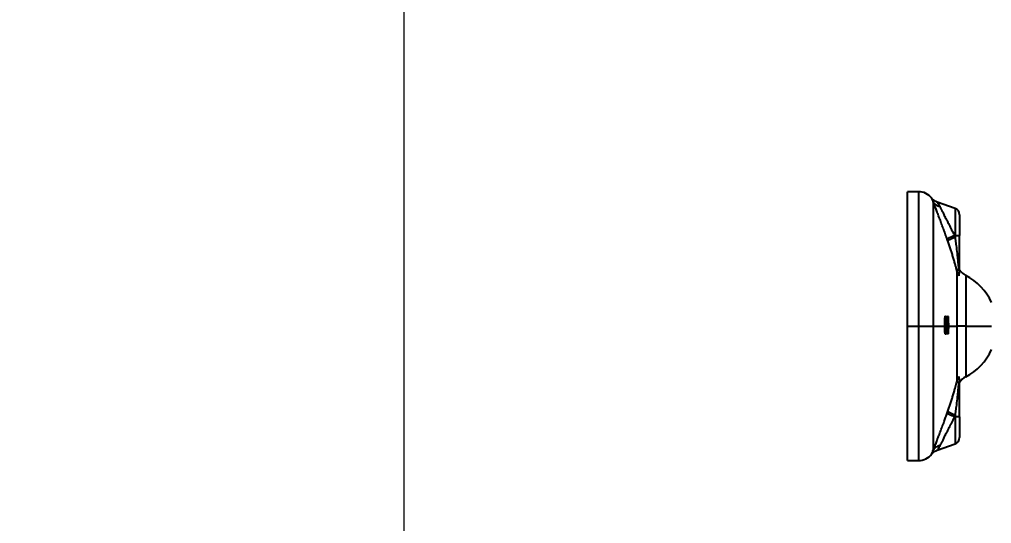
# Model space of a CAD drawing. Header units: millimetres. Extents: x 2 to 418, y 2 to 295.
# Drawn here: x 211.21 to 230.5, y 247.01 to 257.01 of the extents above; entities that cross this region are included whole.
import ezdxf

# ---------------------------------------------------------------- set-up
doc = ezdxf.new("R2010")
doc.units = ezdxf.units.MM
doc.styles.add('SLDTEXTSTYLE0', font='TXT', dxfattribs={"width": 0.75})
doc.dimstyles.new('SLDDIMSTYLE0', dxfattribs={"dimtxt": 3.175, "dimasz": 3.302, "dimexe": 0, "dimexo": 0.0625, "dimgap": 0.79375, "dimtad": 0, "dimtih": 1, "dimtoh": 1, "dimlfac": 15, "dimrnd": 1e-09, "dimzin": 4, "dimdsep": 46, "dimtxsty": 'SLDTEXTSTYLE0', "dimsah": 1, "dimcen": 0.09, "dimadec": 0, "dimazin": 1, "dimtfac": 1, "dimtmove": 0, "dimatfit": 0, "dimfxl": 0, "dimfrac": 2, "dimtolj": 1, "dimtzin": 12, "dimarcsym": 0})
doc.dimstyles.new('SLDDIMSTYLE1', dxfattribs={"dimtxt": 3.175, "dimasz": 3.302, "dimexe": 0, "dimexo": 0.0625, "dimgap": 0.79375, "dimtad": 0, "dimtih": 1, "dimtoh": 1, "dimlfac": 15, "dimrnd": 1e-09, "dimzin": 4, "dimdsep": 46, "dimtxsty": 'SLDTEXTSTYLE0', "dimsah": 1, "dimcen": 0.09, "dimadec": 0, "dimazin": 1, "dimtfac": 1, "dimtofl": 0, "dimtmove": 0, "dimatfit": 3, "dimfxl": 0, "dimfrac": 2, "dimtolj": 1, "dimtzin": 12, "dimarcsym": 0})

# ---------------------------------------------------------------- blocks, each defined once
blk = doc.blocks.new('_D_20')
at = {"color": 7, "linetype": 'Continuous', "lineweight": 0}
for p, q in [((248.494, 273.924), (215.656, 273.924)), ((218.831, 273.924), (218.831, 161.588)), ((218.831, 81.257), (218.831, 156.547)), ((248.494, 81.257), (215.656, 81.257))]:
    blk.add_line(p, q, dxfattribs=at)
at = {"color": 7, "linetype": 'Continuous', "lineweight": 18}
for points in [[(218.831, 273.924), (218.323, 270.622), (219.339, 270.622)], [(218.831, 81.257), (219.339, 84.559), (218.323, 84.559)]]:
    blk.add_solid(points, dxfattribs=at)
at = {"color": 7, "linetype": 'Continuous', "lineweight": 18, "insert": (211.206, 160.64), "char_height": 3.175, "attachment_point": 1, "style": 'SLDTEXTSTYLE0'}
blk.add_mtext('2890.00', dxfattribs=at)
blk = doc.blocks.new('_D_21')
at = {"color": 7, "linetype": 'Continuous', "lineweight": 0}
for p, q in [((249.764, 255.527), (249.764, 266.404)), ((253.097, 255.527), (253.097, 266.404)), ((249.764, 263.229), (239.305, 263.229)), ((253.097, 263.229), (259.447, 263.229))]:
    blk.add_line(p, q, dxfattribs=at)
at = {"color": 7, "linetype": 'Continuous', "lineweight": 18}
for points in [[(249.764, 263.229), (246.462, 263.737), (246.462, 262.721)], [(253.097, 263.229), (256.399, 262.721), (256.399, 263.737)]]:
    blk.add_solid(points, dxfattribs=at)
at = {"color": 7, "linetype": 'Continuous', "lineweight": 18, "insert": (228.748, 264.802), "char_height": 3.175, "attachment_point": 1, "style": 'SLDTEXTSTYLE0'}
blk.add_mtext('50.00', dxfattribs=at)
blk = doc.blocks.new('_D_22')
at = {"color": 7, "linetype": 'Continuous', "lineweight": 0}
for p, q in [((245.021, 254.257), (245.021, 260.607)), ((251.827, 254.257), (241.846, 254.257)), ((251.827, 247.591), (241.846, 247.591)), ((245.021, 243.061), (245.021, 247.591)), ((238.671, 243.061), (245.021, 243.061))]:
    blk.add_line(p, q, dxfattribs=at)
at = {"color": 7, "linetype": 'Continuous', "lineweight": 18}
for points in [[(245.021, 254.257), (245.529, 257.559), (244.513, 257.559)], [(245.021, 247.591), (244.513, 244.289), (245.529, 244.289)]]:
    blk.add_solid(points, dxfattribs=at)
at = {"color": 7, "linetype": 'Continuous', "lineweight": 18, "insert": (225.768, 244.634), "char_height": 3.175, "attachment_point": 1, "style": 'SLDTEXTSTYLE0'}
blk.add_mtext('100.00', dxfattribs=at)

msp = doc.modelspace()

# ---------------------------------------------------------------- linework, layer by layer
at = {"color": 7, "linetype": 'Continuous', "lineweight": 25}
for p, q in [((229.04598, 253.59064), (228.83051, 253.59064)), ((228.83051, 250.92398), (228.83051, 253.59064)), ((229.34079, 253.38504), (229.34079, 250.92398)), ((229.77392, 253.25994), (229.41895, 253.38217)), ((229.86384, 253.13387), (229.86384, 252.72398)), ((229.76016, 252.72398), (229.77392, 252.72398)), ((229.77392, 252.72398), (229.77392, 252.68567)), ((229.77392, 252.72398), (229.86384, 252.72398)), ((229.86384, 252.06401), (229.86384, 252.72398)), ((229.81437, 250.92398), (229.81437, 252.00449)), ((229.86387, 252.04263), (229.86246, 252.0474)), ((229.56774, 251.08828), (229.57493, 251.08828)), ((229.58586, 251.11542), (229.57869, 251.11542)), ((229.59213, 251.07558), (229.58496, 251.07558)), ((229.58586, 251.11542), (229.6318, 251.11542)), ((229.59259, 251.01309), (229.58656, 251.01309)), ((229.59293, 250.99179), (229.5869, 250.99179)), ((229.59767, 251.0756), (229.59051, 251.0756)), ((229.59337, 251.06199), (229.60053, 251.06199)), ((229.60236, 251.07561), (229.59521, 251.07561)), ((229.60977, 251.01314), (229.60263, 251.01314)), ((229.61328, 251.0764), (229.61265, 251.07628)), ((229.6131, 251.06264), (229.62134, 251.06264)), ((229.62041, 251.0764), (229.61328, 251.0764)), ((229.61525, 250.98713), (229.61458, 250.98699)), ((229.62237, 250.98713), (229.61525, 250.98713)), ((229.6226, 251.01768), (229.61548, 251.01768)), ((229.62693, 251.06139), (229.61981, 251.06139)), ((229.62831, 251.02504), (229.62119, 251.02504)), ((229.62931, 251.07535), (229.62227, 251.07535)), ((229.63125, 250.98607), (229.62421, 250.98607)), ((229.63623, 251.03309), (229.62913, 251.03309)), ((229.63237, 251.07535), (229.62936, 251.07535)), ((229.63657, 251.01671), (229.62946, 251.01671)), ((229.63423, 250.98607), (229.6313, 250.98607)), ((228.83051, 250.92398), (229.04598, 250.92398)), ((228.83051, 248.25731), (228.83051, 250.92398)), ((229.04598, 250.92398), (229.34079, 250.92398)), ((229.34079, 250.92398), (229.34079, 248.46292)), ((229.34079, 250.92398), (229.57047, 250.92398)), ((229.57611, 250.80013), (229.56892, 250.80013)), ((229.57766, 250.92398), (229.63184, 250.92398)), ((229.58708, 250.88111), (229.59568, 250.88111)), ((229.59522, 250.89487), (229.58806, 250.89487)), ((229.59568, 250.95448), (229.59066, 250.95448)), ((229.59573, 250.94537), (229.59071, 250.94537)), ((229.59447, 250.88111), (229.59431, 250.87985)), ((229.60146, 250.87985), (229.59431, 250.87985)), ((229.60371, 250.82057), (229.59656, 250.82057)), ((229.60446, 250.89382), (229.59732, 250.89382)), ((229.61048, 250.95708), (229.60334, 250.95708)), ((229.61056, 250.94259), (229.60342, 250.94259)), ((229.60929, 250.80711), (229.60342, 250.80711)), ((229.60352, 250.8823), (229.60673, 250.8823)), ((229.60746, 250.89382), (229.60452, 250.89382)), ((229.61661, 250.89474), (229.61381, 250.89473)), ((229.62073, 250.86898), (229.61496, 250.86898)), ((229.62094, 250.89473), (229.61516, 250.89473)), ((229.62372, 250.83445), (229.6166, 250.83445)), ((229.62372, 250.89474), (229.61661, 250.89474)), ((229.62094, 250.89473), (229.62372, 250.89474)), ((229.62164, 250.97337), (229.62151, 250.97212)), ((229.62862, 250.97212), (229.62151, 250.97212)), ((229.62884, 250.87204), (229.62173, 250.87204)), ((229.62466, 250.89476), (229.62191, 250.89476)), ((229.62902, 250.89476), (229.62191, 250.89476)), ((229.62905, 250.84854), (229.62194, 250.84854)), ((229.63177, 250.89476), (229.62466, 250.89476)), ((229.63184, 250.92822), (229.62473, 250.92822)), ((229.62473, 250.92398), (229.63036, 250.92398)), ((229.62846, 250.79852), (229.62529, 250.79852)), ((229.62534, 250.80061), (229.62851, 250.80061)), ((229.62838, 250.79545), (229.62902, 250.79545)), ((229.62923, 250.80368), (229.62858, 250.80368)), ((229.62872, 250.78413), (229.6288, 250.78727)), ((229.6289, 250.791), (229.62899, 250.79413)), ((229.62902, 250.89476), (229.63177, 250.89476)), ((229.63614, 250.80649), (229.62903, 250.80649)), ((229.63658, 250.8276), (229.62948, 250.8276)), ((229.63682, 250.84148), (229.62972, 250.84148)), ((229.63719, 250.86977), (229.63009, 250.86977)), ((229.63746, 250.91476), (229.63036, 250.91476)), ((229.63055, 250.97456), (229.63366, 250.97456)), ((229.63184, 250.92398), (229.63184, 250.92821)), ((229.63201, 250.78413), (229.63582, 250.78413)), ((229.63507, 250.78608), (229.63207, 250.78608)), ((229.63336, 250.78913), (229.63215, 250.78913)), ((229.63223, 250.79219), (229.63523, 250.79219)), ((229.63609, 250.79413), (229.63228, 250.79413)), ((229.63239, 250.79852), (229.63556, 250.79852)), ((229.63561, 250.80061), (229.63245, 250.80061)), ((229.63591, 250.78727), (229.63336, 250.78727)), ((229.63601, 250.791), (229.63346, 250.791)), ((229.63548, 250.79545), (229.63556, 250.79852)), ((229.63548, 250.79545), (229.63612, 250.79545)), ((229.63561, 250.80061), (229.63569, 250.80368)), ((229.63633, 250.80368), (229.63569, 250.80368)), ((229.63582, 250.78413), (229.63591, 250.78727)), ((229.63601, 250.791), (229.63609, 250.79413)), ((229.63746, 250.92398), (229.64633, 250.92398)), ((229.63924, 250.92398), (229.81437, 250.92398)), ((229.81437, 249.84347), (229.81437, 250.92398)), ((229.98551, 250.92398), (229.81437, 250.92398)), ((229.98551, 250.92398), (230.49718, 250.92398)), ((229.58009, 250.77299), (229.58726, 250.77299)), ((229.63318, 250.77299), (229.58726, 250.77299)), ((229.86384, 249.12398), (229.86384, 249.78394)), ((229.77392, 249.12398), (229.76016, 249.12398)), ((229.77392, 249.16228), (229.77392, 249.12398)), ((229.86384, 249.12398), (229.77392, 249.12398)), ((229.86384, 249.12398), (229.86384, 248.71408)), ((229.41895, 248.46579), (229.77392, 248.58801)), ((228.83051, 248.25731), (229.04598, 248.25731))]:
    msp.add_line(p, q, dxfattribs=at)
at = {"color": 8, "linetype": 'Continuous', "lineweight": 25}
for p, q in [((229.04598, 253.59064), (229.04598, 250.92398)), ((229.77392, 253.25994), (229.77392, 252.72398)), ((229.98551, 251.93039), (229.98551, 250.92398)), ((229.59784, 251.06987), (229.5923, 251.06987)), ((229.60853, 251.06566), (229.60253, 251.06566)), ((229.61753, 251.06878), (229.6126, 251.06878)), ((229.61895, 251.07586), (229.61261, 251.07586)), ((229.61936, 250.9795), (229.61443, 250.9795)), ((229.62091, 250.98658), (229.61454, 250.98658)), ((229.6358, 251.06998), (229.63095, 251.06998)), ((229.63764, 250.9807), (229.63279, 250.9807)), ((229.04598, 250.92398), (229.04598, 248.25731)), ((229.59193, 250.88724), (229.58679, 250.88724)), ((229.59368, 250.89432), (229.58707, 250.89432)), ((229.61104, 250.88844), (229.60597, 250.88844)), ((229.98551, 250.92398), (229.98551, 249.91756)), ((229.77392, 249.12398), (229.77392, 248.58801))]:
    msp.add_line(p, q, dxfattribs=at)
at = {"color": 7, "linetype": 'Continuous', "lineweight": 25, "flags": 128}
for points in [[(229.58496, 251.07558), (229.58407, 251.07558), (229.58319, 251.07558), (229.5823, 251.07558), (229.58141, 251.07557), (229.58052, 251.07557), (229.57963, 251.07557), (229.57873, 251.07557), (229.57784, 251.07556)], [(229.60775, 251.09046), (229.60489, 251.09045), (229.60201, 251.09045), (229.59913, 251.09044), (229.59623, 251.09043), (229.59332, 251.09042), (229.5904, 251.09041), (229.58747, 251.0904), (229.58453, 251.0904)], [(229.58502, 251.07556), (229.58591, 251.07557), (229.5868, 251.07557), (229.58769, 251.07557), (229.58858, 251.07557), (229.58947, 251.07558), (229.59035, 251.07558), (229.59124, 251.07558), (229.59213, 251.07558)], [(229.60263, 251.01314), (229.6005, 251.01314), (229.59836, 251.01313), (229.59622, 251.01312), (229.59408, 251.01312), (229.59192, 251.01311), (229.58976, 251.0131), (229.58759, 251.0131), (229.58542, 251.01309)], [(229.60948, 251.02797), (229.60661, 251.02797), (229.60374, 251.02796), (229.60086, 251.02795), (229.59796, 251.02794), (229.59505, 251.02793), (229.59213, 251.02792), (229.5892, 251.02792), (229.58626, 251.02791)], [(229.58691, 250.99177), (229.58766, 250.99177), (229.58842, 250.99178), (229.58917, 250.99178), (229.58993, 250.99178), (229.59068, 250.99178), (229.59143, 250.99178), (229.59218, 250.99178), (229.59293, 250.99179)], [(229.59521, 251.07561), (229.59462, 251.07561), (229.59404, 251.07561), (229.59345, 251.07561), (229.59286, 251.07561), (229.59228, 251.07561), (229.59169, 251.0756), (229.5911, 251.0756), (229.59051, 251.0756)], [(229.59259, 251.01309), (229.59476, 251.0131), (229.59692, 251.0131), (229.59908, 251.01311), (229.60123, 251.01312), (229.60337, 251.01312), (229.60551, 251.01313), (229.60764, 251.01314), (229.60977, 251.01314)], [(229.59767, 251.0756), (229.59826, 251.0756), (229.59884, 251.0756), (229.59943, 251.07561), (229.60002, 251.07561), (229.6006, 251.07561), (229.60119, 251.07561), (229.60178, 251.07561), (229.60236, 251.07561)], [(229.61548, 251.01768), (229.61445, 251.01767), (229.61341, 251.01767), (229.61238, 251.01767), (229.61134, 251.01767), (229.6103, 251.01766), (229.60927, 251.01766), (229.60822, 251.01766), (229.60718, 251.01765)], [(229.62229, 251.03251), (229.62126, 251.0325), (229.62023, 251.0325), (229.6192, 251.0325), (229.61816, 251.03249), (229.61713, 251.03249), (229.61609, 251.03249), (229.61505, 251.03248), (229.61401, 251.03248)], [(229.61432, 251.01765), (229.61536, 251.01766), (229.6164, 251.01766), (229.61743, 251.01766), (229.61847, 251.01767), (229.61951, 251.01767), (229.62054, 251.01767), (229.62157, 251.01767), (229.6226, 251.01768)], [(229.59656, 250.82057), (229.59441, 250.82057), (229.59225, 250.82056), (229.59009, 250.82055), (229.58793, 250.82055), (229.58575, 250.82054), (229.58357, 250.82053), (229.58139, 250.82053), (229.57919, 250.82052)], [(229.58637, 250.82052), (229.58856, 250.82053), (229.59074, 250.82053), (229.59292, 250.82054), (229.59509, 250.82055), (229.59725, 250.82055), (229.59941, 250.82056), (229.60156, 250.82057), (229.60371, 250.82057)], [(229.60399, 250.83541), (229.60184, 250.8354), (229.59969, 250.83539), (229.59753, 250.83539), (229.59537, 250.83538), (229.5932, 250.83537), (229.59102, 250.83537), (229.58884, 250.83536), (229.58665, 250.83536)], [(229.60215, 250.80711), (229.60141, 250.8071), (229.60068, 250.8071), (229.59995, 250.8071), (229.59921, 250.8071), (229.59848, 250.8071), (229.59774, 250.80709), (229.597, 250.80709), (229.59627, 250.80709)], [(229.60342, 250.80709), (229.60415, 250.80709), (229.60489, 250.80709), (229.60562, 250.8071), (229.60636, 250.8071), (229.60709, 250.8071), (229.60782, 250.8071), (229.60856, 250.8071), (229.60929, 250.80711)], [(229.61007, 250.8489), (229.60934, 250.8489), (229.60861, 250.8489), (229.60788, 250.8489), (229.60714, 250.84889), (229.60641, 250.84889), (229.60568, 250.84889), (229.60494, 250.84889), (229.6042, 250.84888)], [(229.62903, 250.80649), (229.62629, 250.80649), (229.62353, 250.80648), (229.62077, 250.80647), (229.61799, 250.80646), (229.6152, 250.80645), (229.6124, 250.80644), (229.60959, 250.80643), (229.60677, 250.80643)], [(229.62194, 250.84854), (229.62016, 250.84853), (229.61837, 250.84853), (229.61658, 250.84852), (229.61479, 250.84852), (229.61299, 250.84851), (229.61119, 250.84851), (229.60938, 250.8485), (229.60757, 250.8485)], [(229.61361, 250.86898), (229.61289, 250.86898), (229.61217, 250.86897), (229.61144, 250.86897), (229.61072, 250.86897), (229.61, 250.86897), (229.60927, 250.86897), (229.60855, 250.86896), (229.60782, 250.86896)], [(229.62473, 250.92822), (229.62267, 250.92822), (229.62061, 250.92821), (229.61854, 250.9282), (229.61646, 250.9282), (229.61438, 250.92819), (229.61229, 250.92818), (229.6102, 250.92818), (229.6081, 250.92817)], [(229.6139, 250.80643), (229.61672, 250.80643), (229.61953, 250.80644), (229.62232, 250.80645), (229.62511, 250.80646), (229.62788, 250.80647), (229.63065, 250.80648), (229.6334, 250.80649), (229.63614, 250.80649)], [(229.62856, 250.82049), (229.62678, 250.82049), (229.625, 250.82048), (229.62321, 250.82048), (229.62142, 250.82047), (229.61963, 250.82047), (229.61783, 250.82046), (229.61602, 250.82046), (229.61421, 250.82045)], [(229.6147, 250.8485), (229.61651, 250.8485), (229.61831, 250.84851), (229.62012, 250.84851), (229.62191, 250.84852), (229.6237, 250.84852), (229.62549, 250.84853), (229.62727, 250.84853), (229.62905, 250.84854)], [(229.63711, 250.86259), (229.63437, 250.86258), (229.63162, 250.86257), (229.62886, 250.86256), (229.62609, 250.86255), (229.6233, 250.86254), (229.62051, 250.86253), (229.6177, 250.86252), (229.61489, 250.86252)], [(229.61496, 250.86896), (229.61568, 250.86896), (229.61641, 250.86897), (229.61713, 250.86897), (229.61785, 250.86897), (229.61857, 250.86897), (229.61929, 250.86897), (229.62001, 250.86898), (229.62073, 250.86898)], [(229.6318, 250.94306), (229.62974, 250.94305), (229.62768, 250.94304), (229.62562, 250.94304), (229.62354, 250.94303), (229.62147, 250.94303), (229.61938, 250.94302), (229.61729, 250.94301), (229.61519, 250.94301)], [(229.63745, 250.90962), (229.63471, 250.90961), (229.63196, 250.9096), (229.6292, 250.90959), (229.62642, 250.90958), (229.62364, 250.90957), (229.62085, 250.90956), (229.61804, 250.90955), (229.61522, 250.90954)], [(229.61523, 250.92817), (229.61733, 250.92818), (229.61942, 250.92818), (229.62151, 250.92819), (229.62359, 250.9282), (229.62566, 250.9282), (229.62773, 250.92821), (229.62979, 250.92822), (229.63184, 250.92822)], [(229.62355, 250.87202), (229.62422, 250.87203), (229.62488, 250.87203), (229.62554, 250.87203), (229.6262, 250.87203), (229.62687, 250.87203), (229.62753, 250.87204), (229.62819, 250.87204), (229.62884, 250.87204)], [(229.63009, 250.86977), (229.62939, 250.86977), (229.62869, 250.86977), (229.62799, 250.86977), (229.62728, 250.86976), (229.62658, 250.86976), (229.62587, 250.86976), (229.62517, 250.86976), (229.62446, 250.86975)], [(229.63036, 250.91476), (229.62966, 250.91476), (229.62895, 250.91476), (229.62825, 250.91476), (229.62755, 250.91475), (229.62685, 250.91475), (229.62614, 250.91475), (229.62544, 250.91475), (229.62473, 250.91474)], [(229.63157, 250.86975), (229.63228, 250.86976), (229.63298, 250.86976), (229.63369, 250.86976), (229.63439, 250.86976), (229.63509, 250.86977), (229.63579, 250.86977), (229.63649, 250.86977), (229.63719, 250.86977)], [(229.63734, 250.95656), (229.63664, 250.95656), (229.63594, 250.95655), (229.63524, 250.95655), (229.63454, 250.95655), (229.63384, 250.95655), (229.63313, 250.95654), (229.63243, 250.95654), (229.63172, 250.95654)], [(229.63184, 250.91474), (229.63254, 250.91475), (229.63325, 250.91475), (229.63395, 250.91475), (229.63465, 250.91475), (229.63536, 250.91476), (229.63606, 250.91476), (229.63676, 250.91476), (229.63746, 250.91476)], [(229.63207, 250.78608), (229.63206, 250.78583), (229.63205, 250.78559), (229.63205, 250.78535), (229.63204, 250.7851), (229.63203, 250.78486), (229.63203, 250.78462), (229.63202, 250.78437), (229.63201, 250.78413)], [(229.63218, 250.79014), (229.63217, 250.78989), (229.63216, 250.78964), (229.63216, 250.78939), (229.63215, 250.78914), (229.63214, 250.78888), (229.63214, 250.78863), (229.63213, 250.78838), (229.63212, 250.78813)], [(229.63228, 250.79413), (229.63228, 250.79389), (229.63227, 250.79365), (229.63226, 250.7934), (229.63226, 250.79316), (229.63225, 250.79292), (229.63224, 250.79267), (229.63224, 250.79243), (229.63223, 250.79219)], [(229.63245, 250.80061), (229.63244, 250.80035), (229.63243, 250.80009), (229.63243, 250.79982), (229.63242, 250.79956), (229.63241, 250.7993), (229.63241, 250.79904), (229.6324, 250.79878), (229.63239, 250.79852)]]:
    msp.add_lwpolyline(points, dxfattribs=at)
at = {"color": 7, "linetype": 'Continuous', "lineweight": 25}
for centre, radius, start, end in [((229.04598, 253.25731), 0.33333, 37.545929, 90), ((229.73051, 253.13387), 0.13333, 0, 71), ((224.87545, 250.94778), 5.19762, 19.533824, 19.98246), ((224.93769, 250.94678), 4.97975, 19.533824, 19.98246), ((230.13878, 252.2264), 0.33333, 214.43059, 242.624647), ((229.46438, 250.92398), 1.13333, 24.315739, 62.624647), ((224.62382, 250.92398), 4.94665, 0, 1.90338), ((224.62382, 250.92398), 4.95384, 0, 1.900618), ((224.62382, 250.92175), 4.96358, 1.775745, 1.947057), ((224.62382, 250.92185), 4.96358, 0.807182, 1.224375), ((224.62382, 250.92303), 4.96904, 1.693325, 1.759462), ((224.62373, 250.92149), 4.97078, 1.675393, 1.776453), ((224.62376, 250.92167), 4.96967, 0.808376, 1.054044), ((224.62382, 250.92303), 4.97619, 1.69089, 1.756931), ((224.62383, 250.92161), 4.97965, 1.657595, 1.943142), ((224.62354, 250.92146), 4.97994, 1.05496, 1.225621), ((224.62383, 250.92072), 4.98094, 1.705932, 1.781963), ((224.62382, 250.92161), 4.98679, 1.655221, 1.940359), ((224.62354, 250.92146), 4.98708, 1.053449, 1.223866), ((224.62382, 250.92186), 4.99185, 1.774145, 1.944455), ((224.62374, 250.92183), 4.99149, 1.099978, 1.270214), ((224.62382, 250.9215), 4.99186, 0.753219, 0.923489), ((224.62382, 250.92186), 4.99897, 1.771617, 1.941683), ((228.57465, 252.06486), 1.47529, 315.184762, 315.623622), ((228.51124, 249.91522), 1.56962, 44.568113, 44.996783), ((224.62383, 250.9215), 4.99898, 0.752146, 0.922173), ((228.3768, 252.04112), 1.60267, 320.999143, 321.775215), ((228.32422, 249.92837), 1.69481, 39.240255, 39.995579), ((228.58143, 252.06372), 1.47472, 315.225516, 315.664238), ((228.51799, 249.91643), 1.56903, 44.527498, 44.956028), ((224.62382, 250.9221), 5.00654, 1.270323, 1.45782), ((224.62382, 250.92176), 5.007, 1.466038, 1.626621), ((224.62382, 250.92208), 5.00654, 0.897079, 1.082987), ((224.62382, 250.9221), 5.01364, 1.268523, 1.455755), ((224.62382, 250.92208), 5.01364, 0.895809, 1.081453), ((224.62382, 250.92398), 5.02251, 360, 1.874621), ((224.62382, 250.92398), 4.94665, 358.565378, 0), ((224.62382, 250.92398), 4.95384, 358.56746, 0), ((228.62236, 249.68203), 1.60875, 52.426328, 53.470528), ((228.63215, 252.19886), 1.58796, 306.658543, 307.709112), ((224.62382, 250.92175), 4.96358, 358.831368, 359.002636), ((228.62955, 249.68393), 1.60722, 52.386639, 53.430877), ((224.62382, 250.9214), 4.96358, 0.443793, 0.615844), ((228.68846, 249.53797), 1.68212, 57.565734, 57.702096), ((228.71642, 252.38186), 1.68418, 301.140226, 301.273796), ((224.62382, 250.92147), 4.96358, 0.040593, 0.218016), ((228.63933, 252.197), 1.58645, 306.698244, 307.748849), ((224.62268, 250.92178), 4.96545, 359.68953, 359.860574), ((224.6238, 250.92219), 4.96482, 0.267594, 0.372644), ((224.62382, 250.92147), 4.96694, 0.241336, 0.417868), ((224.61472, 250.92181), 4.98057, 359.690169, 359.860694), ((224.62382, 250.92219), 4.97196, 0.267208, 0.372107), ((228.71296, 249.57926), 1.63414, 57.004576, 57.304449), ((228.74631, 252.34933), 1.64091, 301.174754, 301.465947), ((224.62381, 250.92181), 4.97966, 358.680127, 359.161123), ((224.62382, 250.92159), 4.97964, 0.24164, 0.408394), ((224.62382, 250.92206), 4.97985, 359.381881, 359.543151), ((224.62382, 250.92119), 4.9809, 358.687375, 358.842549), ((224.62383, 250.92119), 4.98089, 359.013209, 359.168271), ((224.62381, 250.92181), 4.9868, 358.682017, 359.162325), ((224.62382, 250.92159), 4.98678, 0.241294, 0.40781), ((224.6238, 250.92194), 4.99009, 359.39193, 359.68761), ((224.62382, 250.92209), 4.99142, 358.672211, 358.833322), ((224.62383, 250.92086), 4.99139, 358.944789, 359.071752), ((228.8396, 249.49064), 1.54639, 59.322716, 59.932472), ((228.81538, 252.23372), 1.6066, 299.830928, 300.428478), ((224.62382, 250.92171), 4.99142, 359.159558, 359.320501), ((224.62382, 250.92169), 4.99141, 359.394698, 359.860552), ((224.62382, 250.92183), 4.99141, 0.07274, 0.243023), ((228.86301, 252.27947), 1.62962, 297.544262, 298.065817), ((228.88513, 249.4411), 1.57366, 61.77074, 62.301371), ((224.6238, 250.92194), 4.99722, 359.392797, 359.688056), ((224.62382, 250.92181), 4.99816, 359.429518, 359.689916), ((224.62382, 250.92179), 4.99998, 359.429756, 359.69001), ((228.87047, 252.27675), 1.62705, 297.577759, 298.099556), ((228.89259, 249.44372), 1.57118, 61.736869, 62.267749), ((228.75542, 252.02214), 1.50953, 305.232088, 305.35528), ((228.79579, 249.64764), 1.41162, 53.834788, 53.962813), ((224.62382, 250.92181), 5.00527, 359.430329, 359.690356), ((224.62382, 250.92398), 5.00685, 358.529094, 358.623263), ((224.62382, 250.92179), 5.00654, 358.680419, 358.921967), ((224.62382, 250.92179), 5.00654, 359.080899, 359.322449), ((224.6238, 250.92185), 5.00656, 359.403964, 359.859978), ((224.62382, 250.92189), 5.00654, 0.023876, 0.396766), ((224.62382, 250.92189), 5.00654, 359.918435, 0.023876), ((224.62382, 250.92176), 5.007, 0.444308, 0.604806), ((224.62384, 250.92191), 5.00801, 359.403307, 359.689437), ((224.62382, 250.92187), 5.00802, 0.242426, 0.396679), ((224.62382, 250.92206), 5.00802, 359.916355, 0.021951), ((228.82078, 249.61994), 1.4223, 55.07403, 55.218608), ((228.78739, 252.05534), 1.52131, 303.731673, 303.870151), ((228.76265, 252.02022), 1.50789, 305.270427, 305.393637), ((228.803, 249.6494), 1.41013, 53.796066, 53.924107), ((224.62382, 250.92398), 5.01396, 358.531178, 358.625213), ((224.62382, 250.92179), 5.01364, 358.682289, 358.923495), ((224.62382, 250.92179), 5.01364, 359.082201, 359.323409), ((224.6238, 250.92185), 5.01366, 359.404809, 359.860176), ((224.62382, 250.92189), 5.01364, 0.023843, 0.396204), ((224.62382, 250.92189), 5.01364, 359.918513, 0.023843), ((224.62382, 250.92398), 5.02251, 358.587051, 360), ((229.46438, 250.92398), 1.13333, 297.375353, 335.684261), ((230.13878, 249.62156), 0.33333, 117.375353, 146.543162), ((224.93769, 250.90117), 4.97975, 340.01754, 340.466176), ((224.87545, 250.90017), 5.19762, 340.01754, 340.466176), ((229.73051, 248.71408), 0.13333, 289, 0), ((229.04598, 248.59064), 0.33333, 270, 322.442759)]:
    msp.add_arc(centre, radius, start, end, dxfattribs=at)
at = {"color": 8, "linetype": 'Continuous', "lineweight": 25}
for points, knots in [([(229.34079, 253.38504), (229.33342, 253.40501), (229.31844, 253.44557), (229.30721, 253.46703), (229.31029, 253.46038), (229.31031, 253.46034)], [0, 0, 0, 0, 0.49088845, 0.99668342, 1, 1, 1, 1]), ([(229.41937, 253.38192), (229.41934, 253.38196), (229.4141, 253.38969), (229.4339, 253.36325), (229.45875, 253.31824), (229.4712, 253.29569)], [0, 0, 0, 0, 0.00294155, 0.50055214, 1, 1, 1, 1]), ([(229.4712, 248.55226), (229.45734, 248.52774), (229.42989, 248.47915), (229.42285, 248.47038), (229.41937, 248.46604)], [0, 0, 0, 0, 0.5045563, 1, 1, 1, 1]), ([(229.31031, 248.38761), (229.31228, 248.39106), (229.3162, 248.3979), (229.33264, 248.44135), (229.34079, 248.46292)], [0, 0, 0, 0, 0.50378313, 1, 1, 1, 1])]:
    msp.add_open_spline(points, degree=3, knots=knots, dxfattribs=at)
at = {"color": 7, "linetype": 'Continuous', "lineweight": 25}
for points, knots in [([(229.42004, 253.38179), (229.39884, 253.39084), (229.35642, 253.40895), (229.32565, 253.44329), (229.31025, 253.46047)], [0, 0, 0, 0, 0.49993741, 1, 1, 1, 1]), ([(229.61765, 252.64853), (229.61503, 252.65571), (229.60982, 252.67003), (229.60198, 252.69154), (229.59414, 252.71298), (229.58631, 252.73437), (229.57849, 252.7557), (229.57067, 252.77698), (229.56286, 252.79819), (229.55506, 252.81935), (229.54727, 252.84045), (229.52894, 252.89002), (229.50041, 252.96662), (229.46897, 253.05031), (229.44492, 253.11389), (229.42737, 253.16011), (229.41055, 253.20418), (229.39452, 253.24604), (229.37945, 253.28521), (229.36691, 253.3177), (229.35667, 253.34415), (229.34835, 253.36561), (229.34331, 253.37858), (229.34079, 253.38504)], [0, 0, 0, 0, 0.02532262, 0.05052416, 0.07562214, 0.10063418, 0.12557788, 0.15047088, 0.17533072, 0.20017487, 0.22502065, 0.24988523, 0.37592377, 0.49978876, 0.56263125, 0.62491928, 0.68768397, 0.74996158, 0.81252318, 0.87439203, 0.91660495, 0.95843407, 1, 1, 1, 1]), ([(229.34079, 253.38504), (229.35342, 253.36323), (229.3902, 253.32331), (229.44366, 253.3014), (229.4712, 253.29569)], [-0.00000178, -0.00000178, -0.00000178, -0.00000178, 0.49999645, 1.00000191, 1.00000191, 1.00000191, 1.00000191]), ([(229.4712, 253.29569), (229.47283, 253.29244), (229.47612, 253.28588), (229.48142, 253.27536), (229.48701, 253.26423), (229.49294, 253.25244), (229.49919, 253.23999), (229.50577, 253.2269), (229.51267, 253.21316), (229.5199, 253.19877), (229.53495, 253.16882), (229.5606, 253.11793), (229.59495, 253.04948), (229.63499, 252.97054), (229.67018, 252.90067), (229.70258, 252.83677), (229.72457, 252.7935), (229.74345, 252.75657), (229.75493, 252.73418), (229.76016, 252.72398)], [0, 0, 0, 0, 0.02590736, 0.05226832, 0.07908133, 0.10634448, 0.13405551, 0.16221183, 0.19081056, 0.21984848, 0.24932215, 0.3670304, 0.50029936, 0.59776068, 0.75118479, 0.82790641, 0.89476682, 0.95204991, 1, 1, 1, 1]), ([(229.61765, 252.64853), (229.6195, 252.65175), (229.62861, 252.66027), (229.65981, 252.6788), (229.70575, 252.70111), (229.74191, 252.71655), (229.76016, 252.72398)], [0, 0, 0, 0, 0.25000143, 0.50000287, 0.7500043, 1, 1, 1, 1]), ([(229.77392, 252.68567), (229.75561, 252.67841), (229.71933, 252.66329), (229.67322, 252.64146), (229.64188, 252.62332), (229.63271, 252.61499), (229.63083, 252.61183)], [0, 0, 0, 0, 0.250003001, 0.500007573, 0.750012145, 0.999998429, 0.999998429, 0.999998429, 0.999998429]), ([(229.81437, 252.00449), (229.81206, 252.01358), (229.80734, 252.03214), (229.7999, 252.06082), (229.79201, 252.09084), (229.78361, 252.1222), (229.77107, 252.16817), (229.75379, 252.22959), (229.73143, 252.30551), (229.70784, 252.38216), (229.68332, 252.45847), (229.65775, 252.53508), (229.63981, 252.58621), (229.63083, 252.61183)], [0, 0, 0, 0, 0.04617847, 0.09432223, 0.1444485, 0.19657253, 0.25070788, 0.37276423, 0.50012112, 0.62445881, 0.7491696, 0.87432624, 1, 1, 1, 1]), ([(229.77392, 252.68567), (229.77627, 252.66725), (229.78308, 252.61396), (229.79608, 252.5076), (229.8094, 252.39123), (229.82073, 252.28542), (229.82901, 252.20431), (229.83651, 252.12773), (229.84136, 252.07561), (229.84358, 252.05176)], [0, 0, 0, 0, 0.08708823, 0.25193239, 0.5027789, 0.63724812, 0.75242339, 0.8866839, 1, 1, 1, 1]), ([(229.81437, 252.00449), (229.81482, 252.01166), (229.81752, 252.0194), (229.82741, 252.0354), (229.83458, 252.04364), (229.84358, 252.05176)], [0, 0, 0, 0, 0.5, 0.5, 1, 1, 1, 1]), ([(229.85361, 251.92307), (229.85125, 251.92627), (229.84647, 251.93273), (229.83988, 251.94311), (229.83368, 251.95411), (229.82798, 251.96576), (229.82281, 251.97805), (229.81817, 251.99095), (229.81564, 251.99995), (229.81437, 252.00449)], [0, 0, 0, 0, 0.13574668, 0.27368115, 0.41391198, 0.55654831, 0.70170034, 0.84947972, 1, 1, 1, 1]), ([(229.84358, 252.05176), (229.84383, 252.04934), (229.84431, 252.04476), (229.84539, 252.03831), (229.84671, 252.03278), (229.84849, 252.0281), (229.85078, 252.02487), (229.85308, 252.02426), (229.85495, 252.0252), (229.85713, 252.02762), (229.85966, 252.03307), (229.86189, 252.04154), (229.86351, 252.05219), (229.86373, 252.0598), (229.86384, 252.06401)], [0, 0, 0, 0, 0.07031419, 0.13305861, 0.19328637, 0.24405153, 0.30174667, 0.35879141, 0.39984809, 0.44554951, 0.55180008, 0.69010508, 0.82824195, 1, 1, 1, 1]), ([(229.85361, 251.92307), (229.85364, 251.9247), (229.85368, 251.92786), (229.85399, 251.93284), (229.85441, 251.93774), (229.85519, 251.94493), (229.85651, 251.95424), (229.85837, 251.96691), (229.86035, 251.98001), (229.86213, 251.99446), (229.86325, 252.00696), (229.86371, 252.01623), (229.86383, 252.02167), (229.86384, 252.02448), (229.86385, 252.0257)], [0, 0, 0, 0, 0.06969599, 0.13474742, 0.19514036, 0.25088676, 0.3871564, 0.50049587, 0.62550932, 0.75011609, 0.87486964, 0.93738116, 0.9726893, 1, 1, 1, 1]), ([(229.86385, 252.0257), (229.86385, 252.03127), (229.86385, 252.04398), (229.86384, 252.0568), (229.86384, 252.06401)], [0, 0, 0, 0, 0.43776114, 1, 1, 1, 1]), ([(229.57869, 251.11542), (229.57807, 251.11535), (229.57688, 251.11523), (229.5752, 251.11428), (229.57371, 251.1129), (229.5724, 251.11114), (229.57126, 251.10911), (229.56994, 251.10602), (229.56866, 251.10144), (229.56773, 251.09502), (229.56774, 251.0905), (229.56774, 251.08828)], [0, 0, 0, 0, 0.10894599, 0.2100964, 0.304252, 0.39199899, 0.47379683, 0.55004219, 0.70857054, 0.85679753, 1, 1, 1, 1]), ([(229.58586, 251.11542), (229.5852, 251.11536), (229.58392, 251.11524), (229.58208, 251.1142), (229.5804, 251.1125), (229.57888, 251.1101), (229.57732, 251.10653), (229.57589, 251.10167), (229.5749, 251.09518), (229.57492, 251.09058), (229.57493, 251.08828)], [0, 0, 0, 0, 0.11623817, 0.22630321, 0.33249075, 0.43735117, 0.54353041, 0.7040424, 0.85194673, 1, 1, 1, 1]), ([(229.60117, 251.04797), (229.60054, 251.04802), (229.59935, 251.04812), (229.59766, 251.04906), (229.59616, 251.05063), (229.59451, 251.05351), (229.59286, 251.0589), (229.59255, 251.06411), (229.59239, 251.06682)], [0, 0, 0, 0, 0.15470466, 0.29345281, 0.41984208, 0.53859888, 0.76007595, 1, 1, 1, 1]), ([(229.59284, 251.06213), (229.59291, 251.06209), (229.59309, 251.06197), (229.59327, 251.06198), (229.59338, 251.06199)], [0, 0, 0, 0, 0.39495171, 1, 1, 1, 1]), ([(229.60127, 251.06097), (229.60126, 251.06075), (229.60123, 251.05874), (229.60054, 251.0555), (229.59919, 251.05164), (229.59795, 251.05033), (229.59726, 251.04961)], [0, 0, 0, 0, 0.03829504, 0.3534779, 0.6411181, 1, 1, 1, 1]), ([(229.59784, 251.06987), (229.59788, 251.0687), (229.59792, 251.06752), (229.59804, 251.06639), (229.59811, 251.0658), (229.59819, 251.06521), (229.59831, 251.06468), (229.59843, 251.06415), (229.59859, 251.06366), (229.59877, 251.06328), (229.59893, 251.06296), (229.5991, 251.06271), (229.59928, 251.06253), (229.59958, 251.06222), (229.5999, 251.06207), (229.60021, 251.06202), (229.60032, 251.062), (229.60043, 251.06199), (229.60054, 251.06199)], [0, 0, 0, 0, 0.000052456127, 0.000052456127, 0.000052456127, 0.000079626372, 0.000079626372, 0.000079626372, 0.000107310139, 0.000107310139, 0.000107310139, 0.00013051511, 0.00013051511, 0.00013051511, 0.000169234553, 0.000169234553, 0.000169234553, 0.000182741828, 0.000182741828, 0.000182741828, 0.000182741828]), ([(229.60256, 251.06901), (229.60259, 251.06816), (229.6026, 251.06731), (229.60259, 251.06648), (229.60257, 251.06584), (229.60254, 251.0652), (229.60246, 251.06462), (229.6024, 251.06422), (229.60232, 251.06383), (229.60222, 251.06351), (229.60212, 251.06319), (229.60199, 251.06292), (229.60185, 251.06271), (229.60166, 251.06242), (229.60144, 251.06224), (229.60122, 251.06214), (229.60099, 251.06203), (229.60076, 251.06199), (229.60054, 251.06199)], [0, 0, 0, 0, 0.000037950637, 0.000037950637, 0.000037950637, 0.000066913761, 0.000066913761, 0.000066913761, 0.000086954828, 0.000086954828, 0.000086954828, 0.000107037571, 0.000107037571, 0.000107037571, 0.000135472021, 0.000135472021, 0.000135472021, 0.000163975594, 0.000163975594, 0.000163975594, 0.000163975594]), ([(229.60853, 251.06566), (229.60854, 251.06445), (229.60857, 251.0621), (229.60828, 251.05875), (229.60773, 251.05579), (229.6069, 251.05319), (229.60581, 251.05102), (229.60444, 251.04935), (229.60288, 251.04819), (229.60174, 251.04804), (229.60117, 251.04797)], [0, 0, 0, 0, 0.11588514, 0.22462083, 0.33170378, 0.44287641, 0.56559321, 0.69766165, 0.84801349, 1, 1, 1, 1]), ([(229.61182, 251.07586), (229.61158, 251.07559), (229.61112, 251.07508), (229.61063, 251.07337), (229.61038, 251.07118), (229.61039, 251.0696), (229.6104, 251.06878)], [0, 0, 0, 0, 0.24583724, 0.48108601, 0.73036293, 1, 1, 1, 1]), ([(229.6104, 251.06878), (229.61044, 251.06802), (229.61054, 251.0665), (229.61097, 251.0644), (229.61171, 251.06285), (229.6123, 251.06272), (229.61262, 251.06264)], [0, 0, 0, 0, 0.2370056, 0.47822696, 0.72063864, 1, 1, 1, 1]), ([(229.6125, 251.07004), (229.61248, 251.07111), (229.61244, 251.07321), (229.61258, 251.07629), (229.61291, 251.07962), (229.61349, 251.08305), (229.6147, 251.08713), (229.61687, 251.09063), (229.61886, 251.09102), (229.61993, 251.09123)], [0, 0, 0, 0, 0.0915362, 0.18056687, 0.26888818, 0.39421199, 0.51461457, 0.74011047, 1, 1, 1, 1]), ([(229.62087, 251.04782), (229.62026, 251.04788), (229.61912, 251.04801), (229.61747, 251.04923), (229.61602, 251.05127), (229.61444, 251.05494), (229.61296, 251.06129), (229.61266, 251.06701), (229.6125, 251.07004)], [0, 0, 0, 0, 0.14419482, 0.27501229, 0.39779259, 0.51894366, 0.7452937, 1, 1, 1, 1]), ([(229.61981, 251.06139), (229.61962, 251.05979), (229.61926, 251.0567), (229.61832, 251.05269), (229.61706, 251.04976), (229.6155, 251.04807), (229.61435, 251.0479), (229.61374, 251.04782)], [0, 0, 0, 0, 0.209432017, 0.404944017, 0.592963428, 0.787484405, 1, 1, 1, 1]), ([(229.61435, 250.98076), (229.61435, 250.98206), (229.61436, 250.98456), (229.61461, 250.98816), (229.61507, 250.99142), (229.61573, 250.99435), (229.61692, 250.99793), (229.61908, 251.00136), (229.62108, 251.00175), (229.62216, 251.00196)], [0, 0, 0, 0, 0.11062089, 0.21425591, 0.31388773, 0.4128615, 0.51458722, 0.74032884, 1, 1, 1, 1]), ([(229.62232, 250.95855), (229.62172, 250.95861), (229.62057, 250.95874), (229.61895, 250.95996), (229.61753, 250.962), (229.61602, 250.96568), (229.61466, 250.97204), (229.61446, 250.97774), (229.61435, 250.98076)], [0, 0, 0, 0, 0.14460785, 0.27563622, 0.39848392, 0.51964831, 0.74537151, 1, 1, 1, 1]), ([(229.61895, 251.07586), (229.61871, 251.0756), (229.61824, 251.0751), (229.61775, 251.07346), (229.6175, 251.07127), (229.61752, 251.06965), (229.61753, 251.06878)], [0, 0, 0, 0, 0.24346309, 0.46996299, 0.71290167, 1, 1, 1, 1]), ([(229.61753, 251.06878), (229.61758, 251.0679), (229.61767, 251.06623), (229.61818, 251.06414), (229.61892, 251.06282), (229.61946, 251.0627), (229.61975, 251.06264)], [0, 0, 0, 0, 0.275120747, 0.52245887, 0.748930269, 1, 1, 1, 1]), ([(229.62091, 250.98658), (229.62066, 250.98632), (229.62019, 250.98582), (229.61966, 250.98418), (229.61937, 250.982), (229.61936, 250.98037), (229.61936, 250.9795)], [0, 0, 0, 0, 0.24366445, 0.47050206, 0.71346638, 1, 1, 1, 1]), ([(229.61936, 250.9795), (229.61939, 250.97862), (229.61945, 250.97695), (229.61993, 250.97486), (229.62064, 250.97354), (229.62118, 250.97343), (229.62147, 250.97337)], [0, 0, 0, 0, 0.27526715, 0.52255343, 0.74877674, 1, 1, 1, 1]), ([(229.61975, 251.06264), (229.61993, 251.06268), (229.62029, 251.06275), (229.62072, 251.06354), (229.62102, 251.06477), (229.62131, 251.06652), (229.62163, 251.06934), (229.62187, 251.07162), (229.62201, 251.07304)], [0, 0, 0, 0, 0.11699508, 0.22138854, 0.32592449, 0.45850443, 0.66297984, 1, 1, 1, 1]), ([(229.62219, 251.07535), (229.62203, 251.07527), (229.62168, 251.07511), (229.62123, 251.07405), (229.62087, 251.07238), (229.62063, 251.07055), (229.62042, 251.06841), (229.62017, 251.06545), (229.61995, 251.06297), (229.61981, 251.06139)], [0, 0, 0, 0, 0.08675871, 0.1816151, 0.2985828, 0.44788306, 0.53507168, 0.70416237, 1, 1, 1, 1]), ([(229.62081, 251.08937), (229.6214, 251.0893), (229.6225, 251.08917), (229.62406, 251.08799), (229.6254, 251.08615), (229.62652, 251.08369), (229.62741, 251.08073), (229.62807, 251.07738), (229.62852, 251.07376), (229.62863, 251.07125), (229.62869, 251.06998)], [0, 0, 0, 0, 0.15496922, 0.2931448, 0.41918663, 0.53766925, 0.65258351, 0.76691356, 0.8824717, 1, 1, 1, 1]), ([(229.62693, 251.06139), (229.62677, 251.05998), (229.62646, 251.0573), (229.62571, 251.05383), (229.62478, 251.05111), (229.62364, 251.04918), (229.62232, 251.04801), (229.62136, 251.04788), (229.62087, 251.04782)], [0, 0, 0, 0, 0.18569858, 0.35392204, 0.51132382, 0.66596052, 0.8263059, 1, 1, 1, 1]), ([(229.62147, 250.97337), (229.62165, 250.97341), (229.62201, 250.97348), (229.62246, 250.97427), (229.62278, 250.97549), (229.6231, 250.97724), (229.62347, 250.98006), (229.62374, 250.98234), (229.62392, 250.98376)], [0, 0, 0, 0, 0.11687074, 0.22146682, 0.325933, 0.45853189, 0.66320959, 1, 1, 1, 1]), ([(229.6217, 251.06389), (229.62205, 251.06386), (229.62272, 251.06381), (229.62319, 251.06506), (229.62341, 251.06565)], [0, 0, 0, 0, 0.534769, 1, 1, 1, 1]), ([(229.62201, 251.07304), (229.62215, 251.07439), (229.62237, 251.07655), (229.62284, 251.08074), (229.62369, 251.08522), (229.62561, 251.08888), (229.62713, 251.0892), (229.62793, 251.08937)], [0, 0, 0, 0, 0.16189411, 0.25947923, 0.51005543, 0.7414612, 1, 1, 1, 1]), ([(229.62869, 251.06998), (229.62871, 251.06837), (229.62875, 251.06526), (229.62843, 251.06086), (229.62779, 251.05703), (229.62681, 251.05392), (229.62551, 251.05165), (229.6239, 251.05022), (229.62271, 251.04998), (229.62208, 251.04986)], [0, 0, 0, 0, 0.14800904, 0.28582146, 0.41648401, 0.54587997, 0.68161197, 0.83107869, 1, 1, 1, 1]), ([(229.62384, 251.07003), (229.62375, 251.07143), (229.62357, 251.07418), (229.62265, 251.07496), (229.62219, 251.07535)], [0, 0, 0, 0, 0.50911643, 1, 1, 1, 1]), ([(229.62392, 250.98376), (229.62408, 250.9851), (229.62434, 250.98727), (229.62489, 250.99146), (229.62581, 250.99594), (229.62779, 250.9996), (229.62932, 250.99993), (229.63012, 251.0001)], [0, 0, 0, 0, 0.16157485, 0.25942033, 0.51001243, 0.74167119, 1, 1, 1, 1]), ([(229.62679, 250.99761), (229.62716, 250.99715), (229.6282, 250.99584), (229.6294, 250.99175), (229.63013, 250.98808), (229.63024, 250.98612), (229.63024, 250.98607)], [0, 0, 0, 0, 0.21783627, 0.61869462, 0.99090057, 1, 1, 1, 1]), ([(229.62931, 251.07535), (229.62917, 251.07529), (229.6289, 251.07519), (229.62855, 251.07458), (229.62822, 251.07359), (229.62794, 251.0721), (229.62762, 251.06955), (229.62733, 251.06588), (229.62707, 251.06294), (229.62693, 251.06139)], [0, 0, 0, 0, 0.06938616, 0.13893242, 0.21433155, 0.31840059, 0.45004544, 0.70877466, 1, 1, 1, 1]), ([(229.62793, 251.08937), (229.62848, 251.08931), (229.62952, 251.0892), (229.63102, 251.08815), (229.63237, 251.08641), (229.63386, 251.08324), (229.63533, 251.07776), (229.63564, 251.07263), (229.6358, 251.06998)], [0, 0, 0, 0, 0.14579469, 0.27888398, 0.40388275, 0.52632385, 0.75601505, 1, 1, 1, 1]), ([(229.63125, 250.98607), (229.63111, 250.98602), (229.63084, 250.98591), (229.63048, 250.98531), (229.63014, 250.98432), (229.62983, 250.98283), (229.62946, 250.98028), (229.62911, 250.9766), (229.62879, 250.97367), (229.62862, 250.97212)], [0, 0, 0, 0, 0.06933043, 0.13891507, 0.214385, 0.31851927, 0.45015756, 0.7089234, 1, 1, 1, 1]), ([(229.62881, 251.06389), (229.62916, 251.06386), (229.62983, 251.06379), (229.6303, 251.06505), (229.63052, 251.06565)], [0, 0, 0, 0, 0.52149996, 1, 1, 1, 1]), ([(229.6358, 251.06998), (229.63582, 251.06849), (229.63587, 251.06566), (229.63563, 251.06166), (229.63515, 251.05817), (229.63416, 251.05422), (229.63215, 251.0506), (229.63023, 251.05012), (229.62919, 251.04986)], [0, 0, 0, 0, 0.136838952, 0.260882689, 0.376708101, 0.48989376, 0.723176279, 1, 1, 1, 1]), ([(229.63095, 251.07003), (229.63091, 251.07075), (229.63084, 251.07209), (229.6305, 251.07387), (229.62996, 251.07517), (229.62953, 251.07529), (229.62931, 251.07535)], [0, 0, 0, 0, 0.27913153, 0.52217796, 0.75494469, 1, 1, 1, 1]), ([(229.63012, 251.0001), (229.63067, 251.00004), (229.63171, 250.99993), (229.63319, 250.99888), (229.6345, 250.99713), (229.63594, 250.99396), (229.63732, 250.98848), (229.63753, 250.98335), (229.63764, 250.9807)], [0, 0, 0, 0, 0.14601205, 0.2791614, 0.40408935, 0.52637679, 0.7558687, 1, 1, 1, 1]), ([(229.63052, 251.06565), (229.63062, 251.06604), (229.63082, 251.06685), (229.63096, 251.06838), (229.63095, 251.06947), (229.63095, 251.07003)], [0, 0, 0, 0, 0.31799282, 0.64369285, 1, 1, 1, 1]), ([(229.63764, 250.9807), (229.63764, 250.97922), (229.63763, 250.97639), (229.63733, 250.97239), (229.63678, 250.9689), (229.63572, 250.96495), (229.63366, 250.96133), (229.63172, 250.96085), (229.63068, 250.96059)], [0, 0, 0, 0, 0.13660039, 0.26054905, 0.37638801, 0.48963939, 0.72322235, 1, 1, 1, 1]), ([(229.63279, 250.98075), (229.63277, 250.98147), (229.63273, 250.98281), (229.63242, 250.9846), (229.6319, 250.98589), (229.63147, 250.98601), (229.63125, 250.98607)], [0, 0, 0, 0, 0.27919531, 0.52208027, 0.75476363, 1, 1, 1, 1]), ([(229.64364, 251.08828), (229.64357, 251.08967), (229.64344, 251.09244), (229.64292, 251.09646), (229.64218, 251.10026), (229.6412, 251.10384), (229.63936, 251.10889), (229.63622, 251.11437), (229.6333, 251.11506), (229.6318, 251.11542)], [0, 0, 0, 0, 0.09031318, 0.17890397, 0.26857315, 0.3620243, 0.46165329, 0.72395146, 1, 1, 1, 1]), ([(229.63229, 250.97637), (229.63239, 250.97677), (229.63261, 250.97757), (229.63278, 250.9791), (229.63279, 250.98019), (229.63279, 250.98075)], [0, 0, 0, 0, 0.31849188, 0.64432137, 1, 1, 1, 1]), ([(229.56892, 250.80013), (229.56891, 250.7988), (229.56889, 250.79613), (229.5692, 250.7922), (229.56975, 250.78839), (229.57056, 250.7848), (229.57183, 250.78086), (229.5738, 250.77696), (229.57667, 250.77367), (229.57889, 250.77323), (229.58009, 250.77299)], [0, 0, 0, 0, 0.08566468, 0.17242248, 0.26156481, 0.35422917, 0.45136917, 0.60825686, 0.78968735, 1, 1, 1, 1]), ([(229.57611, 250.80013), (229.5761, 250.79874), (229.57608, 250.79599), (229.57639, 250.79197), (229.57696, 250.78818), (229.57781, 250.7846), (229.57949, 250.77953), (229.58258, 250.77403), (229.58567, 250.77334), (229.58726, 250.77299)], [0, 0, 0, 0, 0.0898676, 0.17789506, 0.26696612, 0.35986711, 0.45906195, 0.72133162, 1, 1, 1, 1]), ([(229.58673, 250.88851), (229.58675, 250.88957), (229.58679, 250.89167), (229.58705, 250.89474), (229.58751, 250.89806), (229.58825, 250.90148), (229.58965, 250.90557), (229.59205, 250.90909), (229.59415, 250.90948), (229.59528, 250.9097)], [0, 0, 0, 0, 0.09060213, 0.17893709, 0.2667736, 0.39190255, 0.51229312, 0.73911226, 1, 1, 1, 1]), ([(229.59462, 250.86628), (229.594, 250.86635), (229.5928, 250.86647), (229.59113, 250.8677), (229.58968, 250.86976), (229.58818, 250.87344), (229.58688, 250.87981), (229.58678, 250.8855), (229.58673, 250.88851)], [0, 0, 0, 0, 0.14554027, 0.27720618, 0.40044546, 0.52184547, 0.74651811, 1, 1, 1, 1]), ([(229.58806, 250.89487), (229.58776, 250.89487), (229.58744, 250.89486), (229.58713, 250.89468), (229.58711, 250.89467)], [0, 0, 0, 0, 0.93759713, 1, 1, 1, 1]), ([(229.59431, 250.87985), (229.59383, 250.87704), (229.59307, 250.87261), (229.59161, 250.86897), (229.59092, 250.86834), (229.59085, 250.86828)], [0, 0, 0, 0, 0.6075254, 0.95940753, 1, 1, 1, 1]), ([(229.59368, 250.89432), (229.59342, 250.89406), (229.59291, 250.89356), (229.59233, 250.89193), (229.59199, 250.88974), (229.59195, 250.88812), (229.59193, 250.88724)], [0, 0, 0, 0, 0.24429332, 0.47140105, 0.71414194, 1, 1, 1, 1]), ([(229.59193, 250.88724), (229.59195, 250.88636), (229.59198, 250.88469), (229.59244, 250.8826), (229.59316, 250.88128), (229.59372, 250.88117), (229.59402, 250.88111)], [0, 0, 0, 0, 0.27479504, 0.52151338, 0.74776901, 1, 1, 1, 1]), ([(229.59402, 250.88111), (229.59421, 250.88115), (229.59458, 250.88122), (229.59506, 250.88201), (229.59542, 250.88323), (229.59579, 250.88498), (229.59623, 250.8878), (229.59656, 250.89008), (229.59677, 250.8915)], [0, 0, 0, 0, 0.11693987, 0.221589, 0.32615843, 0.45867578, 0.66329155, 1, 1, 1, 1]), ([(229.60146, 250.87985), (229.60124, 250.87844), (229.60081, 250.87576), (229.59991, 250.8723), (229.59883, 250.86957), (229.59757, 250.86765), (229.59615, 250.86648), (229.59514, 250.86635), (229.59462, 250.86628)], [0, 0, 0, 0, 0.18522021, 0.35337507, 0.51098969, 0.66592668, 0.82644267, 1, 1, 1, 1]), ([(229.59677, 250.8915), (229.59696, 250.89285), (229.59727, 250.89501), (229.59793, 250.89922), (229.59898, 250.9037), (229.60112, 250.90734), (229.60271, 250.90766), (229.60356, 250.90783)], [0, 0, 0, 0, 0.16114671, 0.25948359, 0.51008594, 0.74162974, 1, 1, 1, 1]), ([(229.60017, 250.90554), (229.60059, 250.90504), (229.60169, 250.90371), (229.6029, 250.89957), (229.60361, 250.89588), (229.60368, 250.8939), (229.60368, 250.89382)], [0, 0, 0, 0, 0.235255092, 0.624908261, 0.98460289, 1, 1, 1, 1]), ([(229.60446, 250.89382), (229.60432, 250.89376), (229.60404, 250.89365), (229.60365, 250.89305), (229.60327, 250.89207), (229.60292, 250.89057), (229.60248, 250.88803), (229.60205, 250.88434), (229.60166, 250.88141), (229.60146, 250.87985)], [0, 0, 0, 0, 0.0693743, 0.139036, 0.21450574, 0.31877734, 0.45034907, 0.70911952, 1, 1, 1, 1]), ([(229.61104, 250.88844), (229.61101, 250.88696), (229.61095, 250.88413), (229.61055, 250.88013), (229.60992, 250.87665), (229.60874, 250.8727), (229.60652, 250.86907), (229.60449, 250.86859), (229.60339, 250.86834)], [0, 0, 0, 0, 0.13595527, 0.25949944, 0.37516919, 0.48845118, 0.72267522, 1, 1, 1, 1]), ([(229.60352, 250.88235), (229.60388, 250.88232), (229.60458, 250.88226), (229.60511, 250.88351), (229.60537, 250.88411)], [0, 0, 0, 0, 0.52088501, 1, 1, 1, 1]), ([(229.60356, 250.90783), (229.60412, 250.90778), (229.60521, 250.90767), (229.60673, 250.90662), (229.60807, 250.90489), (229.60951, 250.90172), (229.61085, 250.89623), (229.61097, 250.89109), (229.61104, 250.88844)], [0, 0, 0, 0, 0.14639929, 0.2796808, 0.40445527, 0.52630306, 0.75589925, 1, 1, 1, 1]), ([(229.60598, 250.88849), (229.60597, 250.88921), (229.60595, 250.89055), (229.60566, 250.89234), (229.60514, 250.89364), (229.6047, 250.89376), (229.60446, 250.89382)], [0, 0, 0, 0, 0.27928275, 0.52152585, 0.75389268, 1, 1, 1, 1]), ([(229.60537, 250.88411), (229.60549, 250.88451), (229.60573, 250.88531), (229.60593, 250.88684), (229.60596, 250.88793), (229.60598, 250.88849)], [0, 0, 0, 0, 0.31980794, 0.64555355, 1, 1, 1, 1]), ([(229.62151, 250.97212), (229.6211, 250.96932), (229.62045, 250.96493), (229.61918, 250.96133), (229.61858, 250.96073), (229.61855, 250.9607)], [0, 0, 0, 0, 0.6269121, 0.98627972, 1, 1, 1, 1]), ([(229.62862, 250.97212), (229.62844, 250.97071), (229.62808, 250.96803), (229.62727, 250.96456), (229.62629, 250.96183), (229.62512, 250.95991), (229.62377, 250.95874), (229.62282, 250.95861), (229.62232, 250.95855)], [0, 0, 0, 0, 0.18572552, 0.35407373, 0.51162365, 0.66633799, 0.82660263, 1, 1, 1, 1]), ([(229.63055, 250.97461), (229.6309, 250.97458), (229.63156, 250.97452), (229.63205, 250.97577), (229.63229, 250.97637)], [0, 0, 0, 0, 0.5210968, 1, 1, 1, 1]), ([(229.63318, 250.77299), (229.6338, 250.77305), (229.635, 250.77317), (229.63675, 250.77421), (229.6384, 250.7759), (229.63994, 250.77829), (229.64158, 250.78186), (229.64318, 250.78671), (229.64444, 250.79319), (229.64468, 250.79782), (229.6448, 250.80013)], [0, 0, 0, 0, 0.11482207, 0.22396046, 0.32968257, 0.4344776, 0.54089974, 0.70225103, 0.85115289, 1, 1, 1, 1]), ([(229.63083, 249.23612), (229.63535, 249.24894), (229.64439, 249.27456), (229.6576, 249.31296), (229.67056, 249.35129), (229.68323, 249.38955), (229.69562, 249.42773), (229.70772, 249.46583), (229.71955, 249.50385), (229.73515, 249.55508), (229.75378, 249.61837), (229.77307, 249.68686), (229.78912, 249.74612), (229.80232, 249.79622), (229.81044, 249.82808), (229.81437, 249.84347)], [0, 0, 0, 0, 0.06290598, 0.12567424, 0.18831352, 0.2508327, 0.31324071, 0.37554663, 0.43775958, 0.49988878, 0.6272399, 0.74930053, 0.83840367, 0.92194657, 1, 1, 1, 1]), ([(229.81437, 249.84347), (229.81548, 249.84745), (229.81768, 249.85534), (229.82164, 249.86673), (229.826, 249.87766), (229.8308, 249.8881), (229.83598, 249.89804), (229.84152, 249.90749), (229.84736, 249.91646), (229.85154, 249.92209), (229.85361, 249.92488)], [0, 0, 0, 0, 0.1318578, 0.26160607, 0.38932112, 0.51507811, 0.63895125, 0.76101402, 0.88133938, 1, 1, 1, 1]), ([(229.84358, 249.79619), (229.83458, 249.80431), (229.82741, 249.81256), (229.81752, 249.82855), (229.81482, 249.8363), (229.81437, 249.84347)], [0, 0, 0, 0, 0.5, 0.5, 1, 1, 1, 1]), ([(229.86384, 249.78394), (229.86379, 249.78687), (229.86368, 249.79235), (229.86289, 249.79986), (229.86158, 249.80768), (229.8596, 249.81508), (229.85705, 249.82046), (229.85489, 249.82278), (229.85305, 249.8237), (229.85069, 249.82305), (229.84836, 249.8196), (229.84661, 249.8148), (229.84534, 249.80934), (229.84428, 249.80302), (229.84382, 249.79855), (229.84358, 249.79619)], [0, 0, 0, 0, 0.11897359, 0.22302542, 0.31219934, 0.45118367, 0.55834967, 0.60161532, 0.64042844, 0.70011946, 0.76063718, 0.81069494, 0.87025965, 0.93151691, 1, 1, 1, 1]), ([(229.86385, 249.82225), (229.86384, 249.82348), (229.86383, 249.82629), (229.86371, 249.83173), (229.86325, 249.84101), (229.86213, 249.85351), (229.86035, 249.86795), (229.85832, 249.88148), (229.8564, 249.89404), (229.8549, 249.9052), (229.85385, 249.91569), (229.8537, 249.92167), (229.85361, 249.92488)], [0, 0, 0, 0, 0.0273373, 0.06268844, 0.12525959, 0.25015407, 0.37466027, 0.49942966, 0.62464568, 0.74970967, 0.86548255, 1, 1, 1, 1]), ([(229.86384, 249.78394), (229.86384, 249.79115), (229.86385, 249.80397), (229.86385, 249.81668), (229.86385, 249.82225)], [0, 0, 0, 0, 0.56224239, 1, 1, 1, 1]), ([(229.84358, 249.79619), (229.84253, 249.78482), (229.84032, 249.76098), (229.83677, 249.7235), (229.83283, 249.68268), (229.82762, 249.63002), (229.82073, 249.56254), (229.8094, 249.45673), (229.79608, 249.34035), (229.78308, 249.23399), (229.77627, 249.1807), (229.77392, 249.16228)], [0, 0, 0, 0, 0.05404074, 0.11331573, 0.1778277, 0.24757879, 0.36274887, 0.49722256, 0.74806835, 0.91291607, 1, 1, 1, 1]), ([(229.34079, 248.46292), (229.34229, 248.46675), (229.34528, 248.47444), (229.35003, 248.48669), (229.355, 248.49949), (229.36019, 248.51289), (229.36818, 248.53354), (229.37945, 248.56274), (229.39452, 248.60192), (229.41055, 248.64378), (229.42737, 248.68784), (229.44492, 248.73406), (229.46897, 248.79764), (229.50041, 248.88133), (229.53151, 248.96485), (229.55506, 249.02857), (229.57068, 249.07099), (229.58633, 249.11364), (229.60203, 249.15653), (229.61243, 249.18509), (229.61765, 249.19943)], [0, 0, 0, 0, 0.02491583, 0.04990934, 0.07500699, 0.10023485, 0.1256185, 0.18748461, 0.25005063, 0.3123255, 0.37509461, 0.4373799, 0.50022682, 0.62408989, 0.75013373, 0.79983923, 0.84953884, 0.89937171, 0.94947847, 1, 1, 1, 1]), ([(229.76016, 249.12398), (229.7573, 249.11839), (229.75125, 249.10658), (229.74162, 249.08781), (229.73099, 249.067), (229.71932, 249.04413), (229.70664, 249.01919), (229.69294, 248.99216), (229.66678, 248.94054), (229.63499, 248.87741), (229.59495, 248.79848), (229.5606, 248.73002), (229.53282, 248.67492), (229.51409, 248.63763), (229.50178, 248.6131), (229.49053, 248.59072), (229.48028, 248.57033), (229.47419, 248.55822), (229.4712, 248.55226)], [0, 0, 0, 0, 0.02626997, 0.05555761, 0.08790402, 0.12335441, 0.16195823, 0.20376919, 0.24884532, 0.402265, 0.49973016, 0.63298952, 0.75070678, 0.80343701, 0.85474805, 0.90462168, 0.95304284, 1, 1, 1, 1]), ([(229.76016, 249.12398), (229.74191, 249.1314), (229.70575, 249.14685), (229.65981, 249.16915), (229.62861, 249.18769), (229.6195, 249.1962), (229.61765, 249.19943)], [-0.00000143, -0.00000143, -0.00000143, -0.00000143, 0.2499957, 0.49999713, 0.74999857, 1, 1, 1, 1]), ([(229.63083, 249.23612), (229.63271, 249.23297), (229.64188, 249.22463), (229.67322, 249.2065), (229.71933, 249.18466), (229.75561, 249.16955), (229.77392, 249.16228)], [0, 0, 0, 0, 0.249986284, 0.499990856, 0.749995428, 0.999998434, 0.999998434, 0.999998434, 0.999998434]), ([(229.4712, 248.55226), (229.44366, 248.54655), (229.3902, 248.52464), (229.35342, 248.48472), (229.34079, 248.46292)], [-0.00000178, -0.00000178, -0.00000178, -0.00000178, 0.50000369, 1.00000191, 1.00000191, 1.00000191, 1.00000191]), ([(229.31025, 248.38749), (229.32565, 248.40466), (229.35642, 248.439), (229.39884, 248.45711), (229.42004, 248.46616)], [0, 0, 0, 0, 0.50006259, 1, 1, 1, 1])]:
    msp.add_open_spline(points, degree=3, knots=knots, dxfattribs=at)
for points in [[(229.62041, 251.0764), (229.61989, 251.0764), (229.6194, 251.07624), (229.61895, 251.07586)], [(229.62237, 250.98713), (229.62186, 250.98713), (229.62136, 250.98696), (229.62091, 250.98658)], [(229.59522, 250.89487), (229.59468, 250.89487), (229.59416, 250.89471), (229.59368, 250.89432)]]:
    msp.add_open_spline(points, degree=3, dxfattribs=at)

# ---------------------------------------------------------------- dimensions: what is measured, and where the dimension line sits
at = {"color": 7, "linetype": 'Continuous', "lineweight": 18}
for base, p1, p2, dimstyle, picture, middle in [((218.83051, 81.25731), (249.76384, 273.92398), (249.76384, 81.25731), 'SLDDIMSTYLE1', '_D_20', (218.83051, 159.06749)), ((245.02119, 254.25731), (253.09718, 247.59064), (253.09718, 254.25731), 'SLDDIMSTYLE0', '_D_22', (245.02119, 243.06127))]:
    dim = msp.add_linear_dim(base=base, p1=p1, p2=p2, angle=90, dimstyle=dimstyle, dxfattribs=at)
    dim.commit()
    dim.dimension.update_dxf_attribs({"geometry": picture, "text_midpoint": middle, "dimtype": 160})
dim = msp.add_linear_dim(base=(253.09718, 263.22902), p1=(249.76384, 254.25731), p2=(253.09718, 254.25731), dimstyle='SLDDIMSTYLE0', dxfattribs=at)
dim.commit()
dim.dimension.update_dxf_attribs({"geometry": '_D_21', "text_midpoint": (234.02637, 263.22902), "dimtype": 160})

doc.saveas('drawing.dxf')
